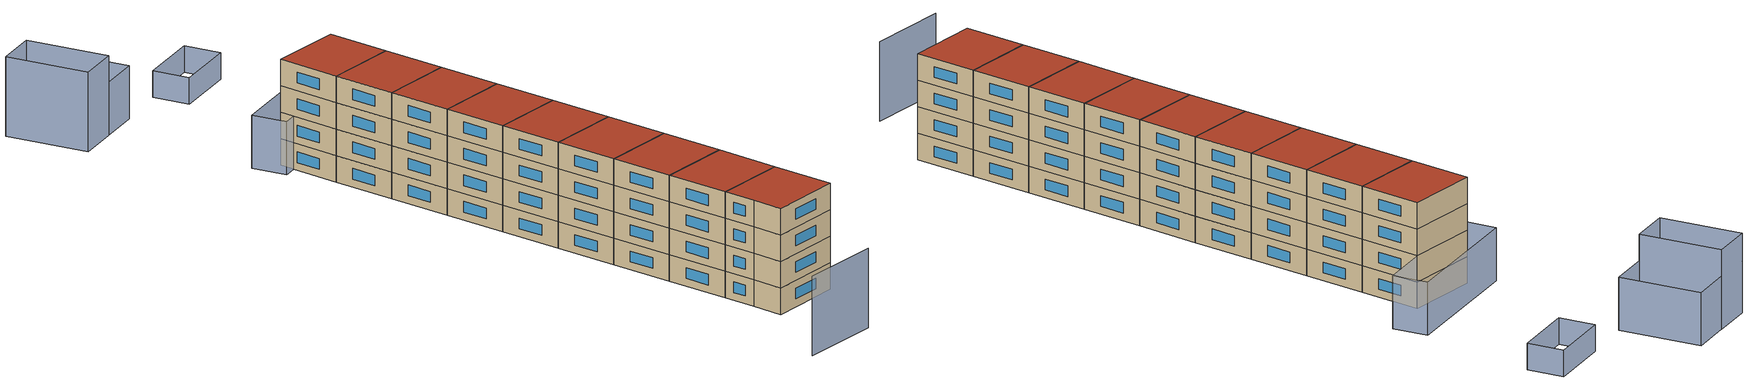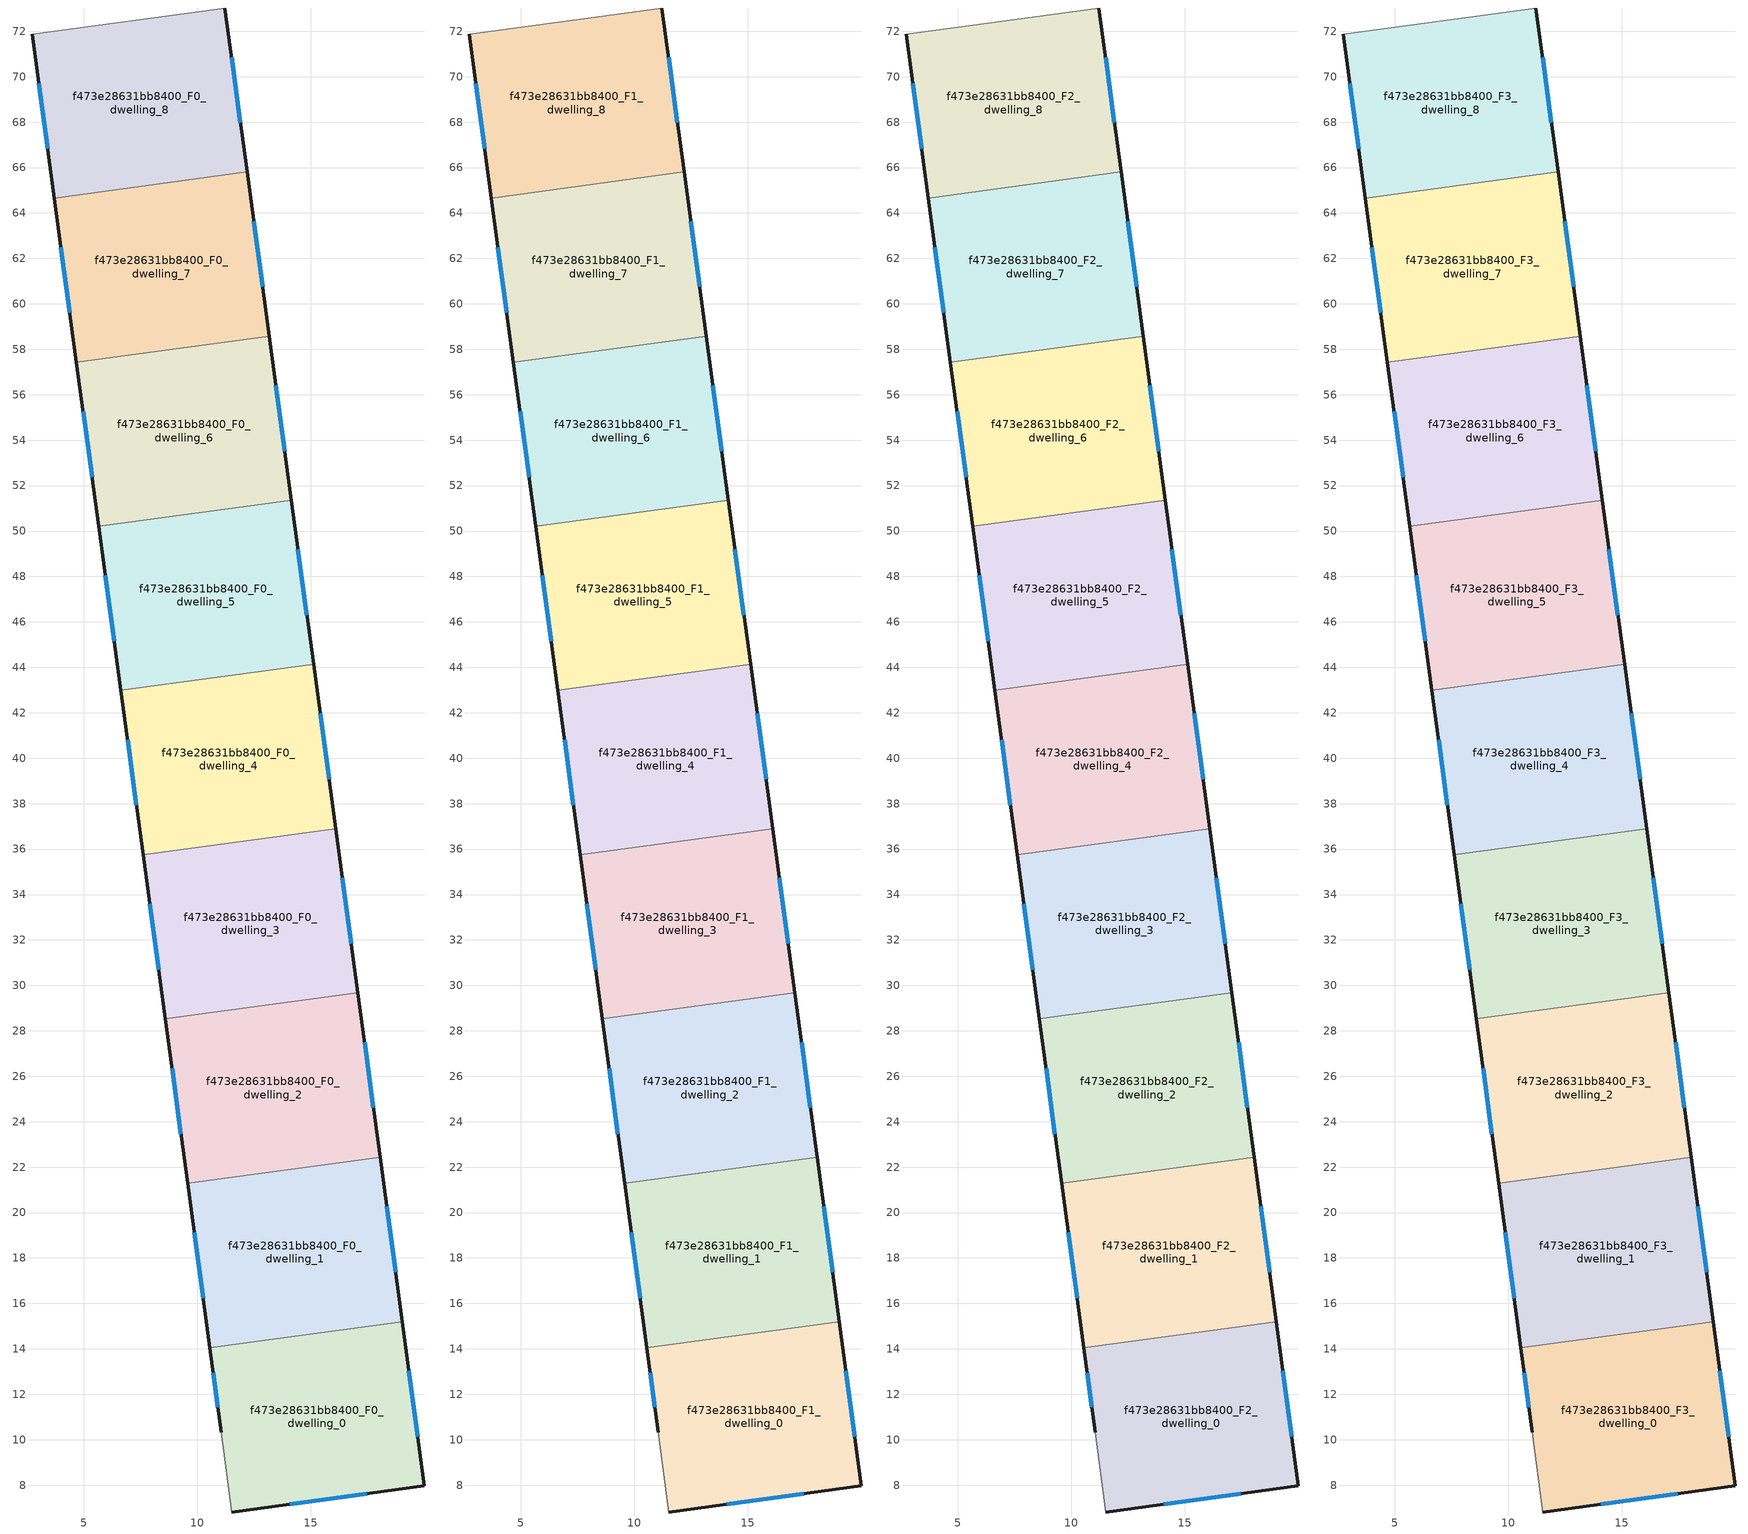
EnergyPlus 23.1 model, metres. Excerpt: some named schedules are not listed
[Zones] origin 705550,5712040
f473e28631bb8400_F0_dwelling_0
 floor ground (EU_floor_Construction): 19.02,15.2 20,7.96 11.52,6.82 11.06,10.32 10.55,14.06 z0
 wall outside (EU_wall_Construction): 11.52,6.82 20,7.96 19.02,15.2 / 10.55,14.06 11.06,10.32 z0:3
 wall adiabatic (EU_wall_Construction): 11.06,10.32 11.52,6.82 z0:3
 wall to f473e28631bb8400_F0_dwelling_1 (EU_wall_Construction): 19.02,15.2 10.55,14.06 z0:3
 window (EU_Window_Construction): 14.06,7.16 17.46,7.62 / 10.71,12.94 10.91,11.44 / 19.71,10.13 19.31,13.03 z0.9:2.1
f473e28631bb8400_F0_dwelling_1
 floor ground (EU_floor_Construction): 18.05,22.44 19.02,15.2 10.55,14.06 9.57,21.29 z0
 wall outside (EU_wall_Construction): 9.57,21.29 10.55,14.06 / 19.02,15.2 18.05,22.44 z0:3
 wall to f473e28631bb8400_F0_dwelling_2 (EU_wall_Construction): 18.04,22.44 9.57,21.29 z0:3
 window (EU_Window_Construction): 9.87,19.13 10.26,16.22 / 18.73,17.37 18.34,20.27 z0.9:2.1
f473e28631bb8400_F0_dwelling_2
 floor ground (EU_floor_Construction): 17.07,29.67 18.05,22.44 9.57,21.29 8.59,28.53 z0
 wall outside (EU_wall_Construction): 8.59,28.53 9.57,21.29 / 18.05,22.44 17.07,29.67 z0:3
 wall to f473e28631bb8400_F0_dwelling_3 (EU_wall_Construction): 17.07,29.67 8.59,28.53 z0:3
 window (EU_Window_Construction): 8.89,26.36 9.28,23.46 / 17.75,24.6 17.36,27.51 z0.9:2.1
f473e28631bb8400_F0_dwelling_3
 floor ground (EU_floor_Construction): 16.09,36.9 17.07,29.67 8.59,28.53 7.61,35.76 z0
 wall outside (EU_wall_Construction): 7.61,35.76 8.59,28.53 / 17.07,29.67 16.09,36.9 z0:3
 wall to f473e28631bb8400_F0_dwelling_4 (EU_wall_Construction): 16.09,36.9 7.61,35.76 z0:3
 window (EU_Window_Construction): 7.91,33.59 8.3,30.69 / 16.78,31.84 16.38,34.74 z0.9:2.1
f473e28631bb8400_F0_dwelling_4
 floor ground (EU_floor_Construction): 15.11,44.13 16.09,36.9 7.61,35.76 6.64,42.99 z0
 wall outside (EU_wall_Construction): 6.64,42.99 7.61,35.76 / 16.09,36.9 15.11,44.13 z0:3
 wall to f473e28631bb8400_F0_dwelling_5 (EU_wall_Construction): 15.11,44.13 6.64,42.99 z0:3
 window (EU_Window_Construction): 6.93,40.82 7.32,37.92 / 15.8,39.07 15.41,41.97 z0.9:2.1
f473e28631bb8400_F0_dwelling_5
 floor ground (EU_floor_Construction): 14.14,51.36 15.11,44.13 6.64,42.99 5.66,50.21 z0
 wall outside (EU_wall_Construction): 5.66,50.21 6.64,42.99 / 15.11,44.13 14.14,51.36 z0:3
 wall to f473e28631bb8400_F0_dwelling_6 (EU_wall_Construction): 14.14,51.36 5.66,50.21 z0:3
 window (EU_Window_Construction): 5.95,48.05 6.34,45.15 / 14.82,46.3 14.43,49.2 z0.9:2.1
f473e28631bb8400_F0_dwelling_6
 floor ground (EU_floor_Construction): 13.16,58.58 14.14,51.36 5.66,50.21 4.68,57.44 z0
 wall outside (EU_wall_Construction): 4.68,57.44 5.66,50.21 / 14.14,51.36 13.16,58.58 z0:3
 wall to f473e28631bb8400_F0_dwelling_7 (EU_wall_Construction): 13.16,58.58 4.68,57.44 z0:3
 window (EU_Window_Construction): 4.97,55.27 5.36,52.37 / 13.85,53.52 13.46,56.42 z0.9:2.1
f473e28631bb8400_F0_dwelling_7
 floor ground (EU_floor_Construction): 12.19,65.8 13.16,58.58 4.68,57.44 3.7,64.66 z0
 wall outside (EU_wall_Construction): 3.7,64.66 4.68,57.44 / 13.16,58.58 12.19,65.8 z0:3
 wall to f473e28631bb8400_F0_dwelling_8 (EU_wall_Construction): 12.19,65.8 3.7,64.66 z0:3
 window (EU_Window_Construction): 3.99,62.5 4.39,59.6 / 12.87,60.74 12.48,63.64 z0.9:2.1
f473e28631bb8400_F0_dwelling_8
 floor ground (EU_floor_Construction): 11.21,73.02 12.19,65.8 3.7,64.66 2.72,71.88 z0
 wall outside (EU_wall_Construction): 2.72,71.88 3.7,64.66 / 12.19,65.8 11.21,73.02 z0:3
 wall adiabatic (EU_wall_Construction): 11.21,73.02 2.72,71.88 z0:3
 window (EU_Window_Construction): 3.02,69.72 3.41,66.82 / 11.9,67.97 11.51,70.86 z0.9:2.1
f473e28631bb8400_F1_dwelling_0
 floor to f473e28631bb8400_F0_dwelling_0 (EU_floor_Construction): 19.02,15.2 20,7.96 11.52,6.82 11.06,10.32 10.55,14.06 z3
 wall outside (EU_wall_Construction): 11.52,6.82 20,7.96 19.02,15.2 / 10.55,14.06 11.06,10.32 z3:6
 wall adiabatic (EU_wall_Construction): 11.06,10.32 11.52,6.82 z3:6
 wall to f473e28631bb8400_F1_dwelling_1 (EU_wall_Construction): 19.02,15.2 10.55,14.06 z3:6
 window (EU_Window_Construction): 14.06,7.16 17.46,7.62 / 10.71,12.94 10.91,11.44 / 19.71,10.13 19.31,13.03 z3.9:5.1
f473e28631bb8400_F1_dwelling_1
 floor to f473e28631bb8400_F0_dwelling_1 (EU_floor_Construction): 18.04,22.44 19.02,15.2 10.55,14.06 9.57,21.29 z3
 wall outside (EU_wall_Construction): 9.57,21.29 10.55,14.06 / 19.02,15.2 18.05,22.44 z3:6
 wall to f473e28631bb8400_F1_dwelling_2 (EU_wall_Construction): 18.04,22.44 9.57,21.29 z3:6
 window (EU_Window_Construction): 9.87,19.13 10.26,16.22 / 18.73,17.37 18.34,20.27 z3.9:5.1
f473e28631bb8400_F1_dwelling_2
 floor to f473e28631bb8400_F0_dwelling_2 (EU_floor_Construction): 17.07,29.67 18.04,22.44 9.57,21.29 8.59,28.53 z3
 wall outside (EU_wall_Construction): 8.59,28.53 9.57,21.29 / 18.05,22.44 17.07,29.67 z3:6
 wall to f473e28631bb8400_F1_dwelling_3 (EU_wall_Construction): 17.07,29.67 8.59,28.53 z3:6
 window (EU_Window_Construction): 8.89,26.36 9.28,23.46 / 17.75,24.6 17.36,27.51 z3.9:5.1
f473e28631bb8400_F1_dwelling_3
 floor to f473e28631bb8400_F0_dwelling_3 (EU_floor_Construction): 16.09,36.9 17.07,29.67 8.59,28.53 7.61,35.76 z3
 wall outside (EU_wall_Construction): 7.61,35.76 8.59,28.53 / 17.07,29.67 16.09,36.9 z3:6
 wall to f473e28631bb8400_F1_dwelling_4 (EU_wall_Construction): 16.09,36.9 7.61,35.76 z3:6
 window (EU_Window_Construction): 7.91,33.59 8.3,30.69 / 16.78,31.84 16.38,34.74 z3.9:5.1
f473e28631bb8400_F1_dwelling_4
 floor to f473e28631bb8400_F0_dwelling_4 (EU_floor_Construction): 15.11,44.13 16.09,36.9 7.61,35.76 6.64,42.99 z3
 wall outside (EU_wall_Construction): 6.64,42.99 7.61,35.76 / 16.09,36.9 15.11,44.13 z3:6
 wall to f473e28631bb8400_F1_dwelling_5 (EU_wall_Construction): 15.11,44.13 6.64,42.99 z3:6
 window (EU_Window_Construction): 6.93,40.82 7.32,37.92 / 15.8,39.07 15.41,41.97 z3.9:5.1
f473e28631bb8400_F1_dwelling_5
 floor to f473e28631bb8400_F0_dwelling_5 (EU_floor_Construction): 14.14,51.36 15.11,44.13 6.64,42.99 5.66,50.21 z3
 wall outside (EU_wall_Construction): 5.66,50.21 6.64,42.99 / 15.11,44.13 14.14,51.36 z3:6
 wall to f473e28631bb8400_F1_dwelling_6 (EU_wall_Construction): 14.14,51.36 5.66,50.21 z3:6
 window (EU_Window_Construction): 5.95,48.05 6.34,45.15 / 14.82,46.3 14.43,49.2 z3.9:5.1
f473e28631bb8400_F1_dwelling_6
 floor to f473e28631bb8400_F0_dwelling_6 (EU_floor_Construction): 13.16,58.58 14.14,51.36 5.66,50.21 4.68,57.44 z3
 wall outside (EU_wall_Construction): 4.68,57.44 5.66,50.21 / 14.14,51.36 13.16,58.58 z3:6
 wall to f473e28631bb8400_F1_dwelling_7 (EU_wall_Construction): 13.16,58.58 4.68,57.44 z3:6
 window (EU_Window_Construction): 4.97,55.27 5.36,52.37 / 13.85,53.52 13.46,56.42 z3.9:5.1
f473e28631bb8400_F1_dwelling_7
 floor to f473e28631bb8400_F0_dwelling_7 (EU_floor_Construction): 12.19,65.8 13.16,58.58 4.68,57.44 3.7,64.66 z3
 wall outside (EU_wall_Construction): 3.7,64.66 4.68,57.44 / 13.16,58.58 12.19,65.8 z3:6
 wall to f473e28631bb8400_F1_dwelling_8 (EU_wall_Construction): 12.19,65.8 3.7,64.66 z3:6
 window (EU_Window_Construction): 3.99,62.5 4.39,59.6 / 12.87,60.74 12.48,63.64 z3.9:5.1
f473e28631bb8400_F1_dwelling_8
 floor to f473e28631bb8400_F0_dwelling_8 (EU_floor_Construction): 11.21,73.02 12.19,65.8 3.7,64.66 2.72,71.88 z3
 wall outside (EU_wall_Construction): 2.72,71.88 3.7,64.66 / 12.19,65.8 11.21,73.02 z3:6
 wall adiabatic (EU_wall_Construction): 11.21,73.02 2.72,71.88 z3:6
 window (EU_Window_Construction): 3.02,69.72 3.41,66.82 / 11.9,67.97 11.51,70.86 z3.9:5.1
f473e28631bb8400_F2_dwelling_0
 floor to f473e28631bb8400_F1_dwelling_0 (EU_floor_Construction): 19.02,15.2 20,7.96 11.52,6.82 11.06,10.32 10.55,14.06 z6
 wall outside (EU_wall_Construction): 11.52,6.82 20,7.96 19.02,15.2 / 10.55,14.06 11.06,10.32 z6:9
 wall adiabatic (EU_wall_Construction): 11.06,10.32 11.52,6.82 z6:9
 wall to f473e28631bb8400_F2_dwelling_1 (EU_wall_Construction): 19.02,15.2 10.55,14.06 z6:9
 window (EU_Window_Construction): 14.06,7.16 17.46,7.62 / 10.71,12.94 10.91,11.44 / 19.71,10.13 19.31,13.03 z6.9:8.1
f473e28631bb8400_F2_dwelling_1
 floor to f473e28631bb8400_F1_dwelling_1 (EU_floor_Construction): 18.04,22.44 19.02,15.2 10.55,14.06 9.57,21.29 z6
 wall outside (EU_wall_Construction): 9.57,21.29 10.55,14.06 / 19.02,15.2 18.05,22.44 z6:9
 wall to f473e28631bb8400_F2_dwelling_2 (EU_wall_Construction): 18.04,22.44 9.57,21.29 z6:9
 window (EU_Window_Construction): 9.87,19.13 10.26,16.22 / 18.73,17.37 18.34,20.27 z6.9:8.1
f473e28631bb8400_F2_dwelling_2
 floor to f473e28631bb8400_F1_dwelling_2 (EU_floor_Construction): 17.07,29.67 18.04,22.44 9.57,21.29 8.59,28.53 z6
 wall outside (EU_wall_Construction): 8.59,28.53 9.57,21.29 / 18.05,22.44 17.07,29.67 z6:9
 wall to f473e28631bb8400_F2_dwelling_3 (EU_wall_Construction): 17.07,29.67 8.59,28.53 z6:9
 window (EU_Window_Construction): 8.89,26.36 9.28,23.46 / 17.75,24.6 17.36,27.51 z6.9:8.1
f473e28631bb8400_F2_dwelling_3
 floor to f473e28631bb8400_F1_dwelling_3 (EU_floor_Construction): 16.09,36.9 17.07,29.67 8.59,28.53 7.61,35.76 z6
 wall outside (EU_wall_Construction): 7.61,35.76 8.59,28.53 / 17.07,29.67 16.09,36.9 z6:9
 wall to f473e28631bb8400_F2_dwelling_4 (EU_wall_Construction): 16.09,36.9 7.61,35.76 z6:9
 window (EU_Window_Construction): 7.91,33.59 8.3,30.69 / 16.78,31.84 16.38,34.74 z6.9:8.1
f473e28631bb8400_F2_dwelling_4
 floor to f473e28631bb8400_F1_dwelling_4 (EU_floor_Construction): 15.11,44.13 16.09,36.9 7.61,35.76 6.64,42.99 z6
 wall outside (EU_wall_Construction): 6.64,42.99 7.61,35.76 / 16.09,36.9 15.11,44.13 z6:9
 wall to f473e28631bb8400_F2_dwelling_5 (EU_wall_Construction): 15.11,44.13 6.64,42.99 z6:9
 window (EU_Window_Construction): 6.93,40.82 7.32,37.92 / 15.8,39.07 15.41,41.97 z6.9:8.1
f473e28631bb8400_F2_dwelling_5
 floor to f473e28631bb8400_F1_dwelling_5 (EU_floor_Construction): 14.14,51.36 15.11,44.13 6.64,42.99 5.66,50.21 z6
 wall outside (EU_wall_Construction): 5.66,50.21 6.64,42.99 / 15.11,44.13 14.14,51.36 z6:9
 wall to f473e28631bb8400_F2_dwelling_6 (EU_wall_Construction): 14.14,51.36 5.66,50.21 z6:9
 window (EU_Window_Construction): 5.95,48.05 6.34,45.15 / 14.82,46.3 14.43,49.2 z6.9:8.1
f473e28631bb8400_F2_dwelling_6
 floor to f473e28631bb8400_F1_dwelling_6 (EU_floor_Construction): 13.16,58.58 14.14,51.36 5.66,50.21 4.68,57.44 z6
 wall outside (EU_wall_Construction): 4.68,57.44 5.66,50.21 / 14.14,51.36 13.16,58.58 z6:9
 wall to f473e28631bb8400_F2_dwelling_7 (EU_wall_Construction): 13.16,58.58 4.68,57.44 z6:9
 window (EU_Window_Construction): 4.97,55.27 5.36,52.37 / 13.85,53.52 13.46,56.42 z6.9:8.1
f473e28631bb8400_F2_dwelling_7
 floor to f473e28631bb8400_F1_dwelling_7 (EU_floor_Construction): 12.19,65.8 13.16,58.58 4.68,57.44 3.7,64.66 z6
 wall outside (EU_wall_Construction): 3.7,64.66 4.68,57.44 / 13.16,58.58 12.19,65.8 z6:9
 wall to f473e28631bb8400_F2_dwelling_8 (EU_wall_Construction): 12.19,65.8 3.7,64.66 z6:9
 window (EU_Window_Construction): 3.99,62.5 4.39,59.6 / 12.87,60.74 12.48,63.64 z6.9:8.1
f473e28631bb8400_F2_dwelling_8
 floor to f473e28631bb8400_F1_dwelling_8 (EU_floor_Construction): 11.21,73.02 12.19,65.8 3.7,64.66 2.72,71.88 z6
 wall outside (EU_wall_Construction): 2.72,71.88 3.7,64.66 / 12.19,65.8 11.21,73.02 z6:9
 wall adiabatic (EU_wall_Construction): 11.21,73.02 2.72,71.88 z6:9
 window (EU_Window_Construction): 3.02,69.72 3.41,66.82 / 11.9,67.97 11.51,70.86 z6.9:8.1
f473e28631bb8400_F3_dwelling_0
 floor to f473e28631bb8400_F2_dwelling_0 (EU_floor_Construction): 19.02,15.2 20,7.96 11.52,6.82 11.06,10.32 10.55,14.06 z9
 wall outside (EU_wall_Construction): 11.52,6.82 20,7.96 19.02,15.2 / 10.55,14.06 11.06,10.32 z9:12
 wall adiabatic (EU_wall_Construction): 11.06,10.32 11.52,6.82 z9:12
 wall to f473e28631bb8400_F3_dwelling_1 (EU_wall_Construction): 19.02,15.2 10.55,14.06 z9:12
 window (EU_Window_Construction): 14.06,7.16 17.46,7.62 / 10.71,12.94 10.91,11.44 / 19.71,10.13 19.31,13.03 z9.9:11.1
 roof outside (EU_roof_Construction): 20,7.96 19.02,15.2 10.55,14.06 11.06,10.32 11.52,6.82 z12
f473e28631bb8400_F3_dwelling_1
 floor to f473e28631bb8400_F2_dwelling_1 (EU_floor_Construction): 18.04,22.44 19.02,15.2 10.55,14.06 9.57,21.29 z9
 wall outside (EU_wall_Construction): 9.57,21.29 10.55,14.06 / 19.02,15.2 18.05,22.44 z9:12
 wall to f473e28631bb8400_F3_dwelling_2 (EU_wall_Construction): 18.04,22.44 9.57,21.29 z9:12
 window (EU_Window_Construction): 9.87,19.13 10.26,16.22 / 18.73,17.37 18.34,20.27 z9.9:11.1
 roof outside (EU_roof_Construction): 19.02,15.2 18.05,22.44 9.57,21.29 10.55,14.06 z12
f473e28631bb8400_F3_dwelling_2
 floor to f473e28631bb8400_F2_dwelling_2 (EU_floor_Construction): 17.07,29.67 18.04,22.44 9.57,21.29 8.59,28.53 z9
 wall outside (EU_wall_Construction): 8.59,28.53 9.57,21.29 / 18.05,22.44 17.07,29.67 z9:12
 wall to f473e28631bb8400_F3_dwelling_3 (EU_wall_Construction): 17.07,29.67 8.59,28.53 z9:12
 window (EU_Window_Construction): 8.89,26.36 9.28,23.46 / 17.75,24.6 17.36,27.51 z9.9:11.1
 roof outside (EU_roof_Construction): 18.05,22.44 17.07,29.67 8.59,28.53 9.57,21.29 z12
f473e28631bb8400_F3_dwelling_3
 floor to f473e28631bb8400_F2_dwelling_3 (EU_floor_Construction): 16.09,36.9 17.07,29.67 8.59,28.53 7.61,35.76 z9
 wall outside (EU_wall_Construction): 7.61,35.76 8.59,28.53 / 17.07,29.67 16.09,36.9 z9:12
 wall to f473e28631bb8400_F3_dwelling_4 (EU_wall_Construction): 16.09,36.9 7.61,35.76 z9:12
 window (EU_Window_Construction): 7.91,33.59 8.3,30.69 / 16.78,31.84 16.38,34.74 z9.9:11.1
 roof outside (EU_roof_Construction): 17.07,29.67 16.09,36.9 7.61,35.76 8.59,28.53 z12
f473e28631bb8400_F3_dwelling_4
 floor to f473e28631bb8400_F2_dwelling_4 (EU_floor_Construction): 15.11,44.13 16.09,36.9 7.61,35.76 6.64,42.99 z9
 wall outside (EU_wall_Construction): 6.64,42.99 7.61,35.76 / 16.09,36.9 15.11,44.13 z9:12
 wall to f473e28631bb8400_F3_dwelling_5 (EU_wall_Construction): 15.11,44.13 6.64,42.99 z9:12
 window (EU_Window_Construction): 6.93,40.82 7.32,37.92 / 15.8,39.07 15.41,41.97 z9.9:11.1
 roof outside (EU_roof_Construction): 16.09,36.9 15.11,44.13 6.64,42.99 7.61,35.76 z12
f473e28631bb8400_F3_dwelling_5
 floor to f473e28631bb8400_F2_dwelling_5 (EU_floor_Construction): 14.14,51.36 15.11,44.13 6.64,42.99 5.66,50.21 z9
 wall outside (EU_wall_Construction): 5.66,50.21 6.64,42.99 / 15.11,44.13 14.14,51.36 z9:12
 wall to f473e28631bb8400_F3_dwelling_6 (EU_wall_Construction): 14.14,51.36 5.66,50.21 z9:12
 window (EU_Window_Construction): 5.95,48.05 6.34,45.15 / 14.82,46.3 14.43,49.2 z9.9:11.1
 roof outside (EU_roof_Construction): 15.11,44.13 14.14,51.36 5.66,50.21 6.64,42.99 z12
f473e28631bb8400_F3_dwelling_6
 floor to f473e28631bb8400_F2_dwelling_6 (EU_floor_Construction): 13.16,58.58 14.14,51.36 5.66,50.21 4.68,57.44 z9
 wall outside (EU_wall_Construction): 4.68,57.44 5.66,50.21 / 14.14,51.36 13.16,58.58 z9:12
 wall to f473e28631bb8400_F3_dwelling_7 (EU_wall_Construction): 13.16,58.58 4.68,57.44 z9:12
 window (EU_Window_Construction): 4.97,55.27 5.36,52.37 / 13.85,53.52 13.46,56.42 z9.9:11.1
 roof outside (EU_roof_Construction): 14.14,51.36 13.16,58.58 4.68,57.44 5.66,50.21 z12
f473e28631bb8400_F3_dwelling_7
 floor to f473e28631bb8400_F2_dwelling_7 (EU_floor_Construction): 12.19,65.8 13.16,58.58 4.68,57.44 3.7,64.66 z9
 wall outside (EU_wall_Construction): 3.7,64.66 4.68,57.44 / 13.16,58.58 12.19,65.8 z9:12
 wall to f473e28631bb8400_F3_dwelling_8 (EU_wall_Construction): 12.19,65.8 3.7,64.66 z9:12
 window (EU_Window_Construction): 3.99,62.5 4.39,59.6 / 12.87,60.74 12.48,63.64 z9.9:11.1
 roof outside (EU_roof_Construction): 13.16,58.58 12.19,65.8 3.7,64.66 4.68,57.44 z12
f473e28631bb8400_F3_dwelling_8
 floor to f473e28631bb8400_F2_dwelling_8 (EU_floor_Construction): 11.21,73.02 12.19,65.8 3.7,64.66 2.72,71.88 z9
 wall outside (EU_wall_Construction): 2.72,71.88 3.7,64.66 / 12.19,65.8 11.21,73.02 z9:12
 wall adiabatic (EU_wall_Construction): 11.21,73.02 2.72,71.88 z9:12
 window (EU_Window_Construction): 3.02,69.72 3.41,66.82 / 11.9,67.97 11.51,70.86 z9.9:11.1
 roof outside (EU_roof_Construction): 12.19,65.8 11.21,73.02 2.72,71.88 3.7,64.66 z12
shading: 6.04,-3.37 15.51,-2.1 / -8.85,88.63 -12.02,97.64 / -12.02,97.64 -7.38,99.27 / -7.38,99.27 -4.22,90.26 / -4.22,90.26 -8.85,88.63 z0:9; 0.1,73.48 15.45,78.81 / 15.45,78.81 16.79,74.95 / 16.79,74.95 1.43,69.63 / 1.43,69.63 0.1,73.48 / 0.37,91.87 -4.23,90.26 / -4.23,90.26 -7.38,99.26 / -7.38,99.26 -2.78,100.88 / -2.78,100.88 0.37,91.87 z0:6; 6.14,94.2 13.21,96.68 / 13.21,96.68 14.62,92.66 / 14.62,92.66 7.55,90.18 / 7.55,90.18 6.14,94.2 z0:3
[Building]
EU S2 Campaign: North Axis=0; Terrain=City; Solar Distribution=FullExterior
[Site:Location]
London: Latitude=51.5; Longitude=-0.5; Time Zone=0; Elevation=25
[SizingPeriod:WeatherFileDays]
AnnualSizingPeriod: Begin Month=1; Begin Day of Month=1; End Month=12; End Day of Month=31; Day of Week for Start Day=Monday; Use Weather File Daylight Saving Period=No; Use Weather File Rain and Snow Indicators=No
[MATERIAL]
EU_InternalMass_Material: Roughness=MediumRough; Thickness=0.1; Conductivity=1; Density=1800; Specific Heat=900; Thermal Absorptance=0.9; Solar Absorptance=0.7; Visible Absorptance=0.7
[MATERIAL:NOMASS] Roughness=MediumRough; Thermal Absorptance=0.9; Solar Absorptance=0.7; Visible Absorptance=0.7
Name | Thermal Resistance
EU_wall_NoMass | 1.04674
EU_roof_NoMass | 4.32442
EU_floor_NoMass | 2.04616
[WINDOWMATERIAL:SIMPLEGLAZINGSYSTEM]
EU_Window_SimpleGlazing: UFactor=4.25843; Solar Heat Gain Coefficient=0.85; Visible Transmittance=0.85
[CONSTRUCTION]
EU_wall_Construction: EU_wall_NoMass
EU_roof_Construction: EU_roof_NoMass
EU_floor_Construction: EU_floor_NoMass
EU_Window_Construction: EU_Window_SimpleGlazing
EU_InternalMass_Construction: EU_InternalMass_Material
[ZONE] Type=1; Multiplier=1; Ceiling Height=autocalculate; Floor Area=autocalculate; Part of Total Floor Area=Yes
Name | Volume
f473e28631bb8400_F0_dwelling_0 | 187.222
f473e28631bb8400_F1_dwelling_0; f473e28631bb8400_F2_dwelling_0; f473e28631bb8400_F3_dwelling_0 | 187.223
f473e28631bb8400_F0_dwelling_1; f473e28631bb8400_F1_dwelling_1; f473e28631bb8400_F2_dwelling_1; f473e28631bb8400_F3_dwelling_1; f473e28631bb8400_F0_dwelling_7 | 187.203
f473e28631bb8400_F0_dwelling_2; f473e28631bb8400_F1_dwelling_2; f473e28631bb8400_F2_dwelling_2; f473e28631bb8400_F3_dwelling_2 | 187.232
f473e28631bb8400_F0_dwelling_3; f473e28631bb8400_F1_dwelling_3; f473e28631bb8400_F2_dwelling_3; f473e28631bb8400_F3_dwelling_3 | 187.221
f473e28631bb8400_F0_dwelling_4; f473e28631bb8400_F1_dwelling_4; f473e28631bb8400_F2_dwelling_4; f473e28631bb8400_F3_dwelling_4 | 187.212
f473e28631bb8400_F0_dwelling_5; f473e28631bb8400_F1_dwelling_5; f473e28631bb8400_F2_dwelling_5; f473e28631bb8400_F3_dwelling_5; f473e28631bb8400_F0_dwelling_6 | 187.215
f473e28631bb8400_F1_dwelling_6; f473e28631bb8400_F2_dwelling_6; f473e28631bb8400_F3_dwelling_6 | 187.216
f473e28631bb8400_F1_dwelling_7; f473e28631bb8400_F2_dwelling_7; f473e28631bb8400_F3_dwelling_7 | 187.202
f473e28631bb8400_F0_dwelling_8 | 187.228
f473e28631bb8400_F1_dwelling_8; f473e28631bb8400_F2_dwelling_8; f473e28631bb8400_F3_dwelling_8 | 187.229
[INTERNALMASS] Construction=EU_InternalMass_Construction
Name | Zone or ZoneList | Surface Area
f473e28631bb8400_F0_dwelling_0_EU_InternalMass | f473e28631bb8400_F0_dwelling_0 | 62.4077
f473e28631bb8400_F0_dwelling_1_EU_InternalMass | f473e28631bb8400_F0_dwelling_1 | 62.401
f473e28631bb8400_F0_dwelling_2_EU_InternalMass | f473e28631bb8400_F0_dwelling_2 | 62.4104
f473e28631bb8400_F0_dwelling_3_EU_InternalMass | f473e28631bb8400_F0_dwelling_3 | 62.4073
f473e28631bb8400_F0_dwelling_4_EU_InternalMass | f473e28631bb8400_F0_dwelling_4 | 62.4041
f473e28631bb8400_F0_dwelling_5_EU_InternalMass | f473e28631bb8400_F0_dwelling_5 | 62.405
f473e28631bb8400_F0_dwelling_6_EU_InternalMass | f473e28631bb8400_F0_dwelling_6 | 62.4048
f473e28631bb8400_F0_dwelling_7_EU_InternalMass | f473e28631bb8400_F0_dwelling_7 | 62.4011
f473e28631bb8400_F0_dwelling_8_EU_InternalMass | f473e28631bb8400_F0_dwelling_8 | 62.4095
f473e28631bb8400_F1_dwelling_0_EU_InternalMass | f473e28631bb8400_F1_dwelling_0 | 62.4077
f473e28631bb8400_F1_dwelling_1_EU_InternalMass | f473e28631bb8400_F1_dwelling_1 | 62.401
f473e28631bb8400_F1_dwelling_2_EU_InternalMass | f473e28631bb8400_F1_dwelling_2 | 62.4104
f473e28631bb8400_F1_dwelling_3_EU_InternalMass | f473e28631bb8400_F1_dwelling_3 | 62.4073
f473e28631bb8400_F1_dwelling_4_EU_InternalMass | f473e28631bb8400_F1_dwelling_4 | 62.4041
f473e28631bb8400_F1_dwelling_5_EU_InternalMass | f473e28631bb8400_F1_dwelling_5 | 62.405
f473e28631bb8400_F1_dwelling_6_EU_InternalMass | f473e28631bb8400_F1_dwelling_6 | 62.4048
f473e28631bb8400_F1_dwelling_7_EU_InternalMass | f473e28631bb8400_F1_dwelling_7 | 62.4011
f473e28631bb8400_F1_dwelling_8_EU_InternalMass | f473e28631bb8400_F1_dwelling_8 | 62.4095
f473e28631bb8400_F2_dwelling_0_EU_InternalMass | f473e28631bb8400_F2_dwelling_0 | 62.4077
f473e28631bb8400_F2_dwelling_1_EU_InternalMass | f473e28631bb8400_F2_dwelling_1 | 62.401
f473e28631bb8400_F2_dwelling_2_EU_InternalMass | f473e28631bb8400_F2_dwelling_2 | 62.4104
f473e28631bb8400_F2_dwelling_3_EU_InternalMass | f473e28631bb8400_F2_dwelling_3 | 62.4073
f473e28631bb8400_F2_dwelling_4_EU_InternalMass | f473e28631bb8400_F2_dwelling_4 | 62.4041
f473e28631bb8400_F2_dwelling_5_EU_InternalMass | f473e28631bb8400_F2_dwelling_5 | 62.405
f473e28631bb8400_F2_dwelling_6_EU_InternalMass | f473e28631bb8400_F2_dwelling_6 | 62.4048
f473e28631bb8400_F2_dwelling_7_EU_InternalMass | f473e28631bb8400_F2_dwelling_7 | 62.4011
f473e28631bb8400_F2_dwelling_8_EU_InternalMass | f473e28631bb8400_F2_dwelling_8 | 62.4095
f473e28631bb8400_F3_dwelling_0_EU_InternalMass | f473e28631bb8400_F3_dwelling_0 | 62.4077
f473e28631bb8400_F3_dwelling_1_EU_InternalMass | f473e28631bb8400_F3_dwelling_1 | 62.401
f473e28631bb8400_F3_dwelling_2_EU_InternalMass | f473e28631bb8400_F3_dwelling_2 | 62.4104
f473e28631bb8400_F3_dwelling_3_EU_InternalMass | f473e28631bb8400_F3_dwelling_3 | 62.4073
f473e28631bb8400_F3_dwelling_4_EU_InternalMass | f473e28631bb8400_F3_dwelling_4 | 62.4041
f473e28631bb8400_F3_dwelling_5_EU_InternalMass | f473e28631bb8400_F3_dwelling_5 | 62.405
f473e28631bb8400_F3_dwelling_6_EU_InternalMass | f473e28631bb8400_F3_dwelling_6 | 62.4048
f473e28631bb8400_F3_dwelling_7_EU_InternalMass | f473e28631bb8400_F3_dwelling_7 | 62.4011
f473e28631bb8400_F3_dwelling_8_EU_InternalMass | f473e28631bb8400_F3_dwelling_8 | 62.4095
[OTHEREQUIPMENT] Fuel Type=Electricity; Design Level Calculation Method=Watts/Area; Power per Zone Floor Area=1; Fraction Latent=0; Fraction Radiant=0; Fraction Lost=0; Carbon Dioxide Generation Rate=0; EndUse Subcategory=EU_Step8_InternalGains
Name | Zone or ZoneList or Space or SpaceList | Schedule
EU_Step8_InternalGain_f473e28631bb8400_F0_dwelling_0_f000 | f473e28631bb8400_F0_dwelling_0 | EU_Step8_GainSchedule_f473e28631bb8400_F0_dwelling_0_f000
EU_Step8_InternalGain_f473e28631bb8400_F0_dwelling_1_f000 | f473e28631bb8400_F0_dwelling_1 | EU_Step8_GainSchedule_f473e28631bb8400_F0_dwelling_1_f000
EU_Step8_InternalGain_f473e28631bb8400_F0_dwelling_2_f000 | f473e28631bb8400_F0_dwelling_2 | EU_Step8_GainSchedule_f473e28631bb8400_F0_dwelling_2_f000
EU_Step8_InternalGain_f473e28631bb8400_F0_dwelling_3_f000 | f473e28631bb8400_F0_dwelling_3 | EU_Step8_GainSchedule_f473e28631bb8400_F0_dwelling_3_f000
EU_Step8_InternalGain_f473e28631bb8400_F0_dwelling_4_f000 | f473e28631bb8400_F0_dwelling_4 | EU_Step8_GainSchedule_f473e28631bb8400_F0_dwelling_4_f000
EU_Step8_InternalGain_f473e28631bb8400_F0_dwelling_5_f000 | f473e28631bb8400_F0_dwelling_5 | EU_Step8_GainSchedule_f473e28631bb8400_F0_dwelling_5_f000
EU_Step8_InternalGain_f473e28631bb8400_F0_dwelling_6_f000 | f473e28631bb8400_F0_dwelling_6 | EU_Step8_GainSchedule_f473e28631bb8400_F0_dwelling_6_f000
EU_Step8_InternalGain_f473e28631bb8400_F0_dwelling_7_f000 | f473e28631bb8400_F0_dwelling_7 | EU_Step8_GainSchedule_f473e28631bb8400_F0_dwelling_7_f000
EU_Step8_InternalGain_f473e28631bb8400_F0_dwelling_8_f000 | f473e28631bb8400_F0_dwelling_8 | EU_Step8_GainSchedule_f473e28631bb8400_F0_dwelling_8_f000
EU_Step8_InternalGain_f473e28631bb8400_F1_dwelling_0_f000 | f473e28631bb8400_F1_dwelling_0 | EU_Step8_GainSchedule_f473e28631bb8400_F1_dwelling_0_f000
EU_Step8_InternalGain_f473e28631bb8400_F1_dwelling_1_f000 | f473e28631bb8400_F1_dwelling_1 | EU_Step8_GainSchedule_f473e28631bb8400_F1_dwelling_1_f000
EU_Step8_InternalGain_f473e28631bb8400_F1_dwelling_2_f000 | f473e28631bb8400_F1_dwelling_2 | EU_Step8_GainSchedule_f473e28631bb8400_F1_dwelling_2_f000
EU_Step8_InternalGain_f473e28631bb8400_F1_dwelling_3_f000 | f473e28631bb8400_F1_dwelling_3 | EU_Step8_GainSchedule_f473e28631bb8400_F1_dwelling_3_f000
EU_Step8_InternalGain_f473e28631bb8400_F1_dwelling_4_f000 | f473e28631bb8400_F1_dwelling_4 | EU_Step8_GainSchedule_f473e28631bb8400_F1_dwelling_4_f000
EU_Step8_InternalGain_f473e28631bb8400_F1_dwelling_5_f000 | f473e28631bb8400_F1_dwelling_5 | EU_Step8_GainSchedule_f473e28631bb8400_F1_dwelling_5_f000
EU_Step8_InternalGain_f473e28631bb8400_F1_dwelling_6_f000 | f473e28631bb8400_F1_dwelling_6 | EU_Step8_GainSchedule_f473e28631bb8400_F1_dwelling_6_f000
EU_Step8_InternalGain_f473e28631bb8400_F1_dwelling_7_f000 | f473e28631bb8400_F1_dwelling_7 | EU_Step8_GainSchedule_f473e28631bb8400_F1_dwelling_7_f000
EU_Step8_InternalGain_f473e28631bb8400_F1_dwelling_8_f000 | f473e28631bb8400_F1_dwelling_8 | EU_Step8_GainSchedule_f473e28631bb8400_F1_dwelling_8_f000
EU_Step8_InternalGain_f473e28631bb8400_F2_dwelling_0_f000 | f473e28631bb8400_F2_dwelling_0 | EU_Step8_GainSchedule_f473e28631bb8400_F2_dwelling_0_f000
EU_Step8_InternalGain_f473e28631bb8400_F2_dwelling_1_f000 | f473e28631bb8400_F2_dwelling_1 | EU_Step8_GainSchedule_f473e28631bb8400_F2_dwelling_1_f000
EU_Step8_InternalGain_f473e28631bb8400_F2_dwelling_2_f000 | f473e28631bb8400_F2_dwelling_2 | EU_Step8_GainSchedule_f473e28631bb8400_F2_dwelling_2_f000
EU_Step8_InternalGain_f473e28631bb8400_F2_dwelling_3_f000 | f473e28631bb8400_F2_dwelling_3 | EU_Step8_GainSchedule_f473e28631bb8400_F2_dwelling_3_f000
EU_Step8_InternalGain_f473e28631bb8400_F2_dwelling_4_f000 | f473e28631bb8400_F2_dwelling_4 | EU_Step8_GainSchedule_f473e28631bb8400_F2_dwelling_4_f000
EU_Step8_InternalGain_f473e28631bb8400_F2_dwelling_5_f000 | f473e28631bb8400_F2_dwelling_5 | EU_Step8_GainSchedule_f473e28631bb8400_F2_dwelling_5_f000
EU_Step8_InternalGain_f473e28631bb8400_F2_dwelling_6_f000 | f473e28631bb8400_F2_dwelling_6 | EU_Step8_GainSchedule_f473e28631bb8400_F2_dwelling_6_f000
EU_Step8_InternalGain_f473e28631bb8400_F2_dwelling_7_f000 | f473e28631bb8400_F2_dwelling_7 | EU_Step8_GainSchedule_f473e28631bb8400_F2_dwelling_7_f000
EU_Step8_InternalGain_f473e28631bb8400_F2_dwelling_8_f000 | f473e28631bb8400_F2_dwelling_8 | EU_Step8_GainSchedule_f473e28631bb8400_F2_dwelling_8_f000
EU_Step8_InternalGain_f473e28631bb8400_F3_dwelling_0_f000 | f473e28631bb8400_F3_dwelling_0 | EU_Step8_GainSchedule_f473e28631bb8400_F3_dwelling_0_f000
EU_Step8_InternalGain_f473e28631bb8400_F3_dwelling_1_f000 | f473e28631bb8400_F3_dwelling_1 | EU_Step8_GainSchedule_f473e28631bb8400_F3_dwelling_1_f000
EU_Step8_InternalGain_f473e28631bb8400_F3_dwelling_2_f000 | f473e28631bb8400_F3_dwelling_2 | EU_Step8_GainSchedule_f473e28631bb8400_F3_dwelling_2_f000
EU_Step8_InternalGain_f473e28631bb8400_F3_dwelling_3_f000 | f473e28631bb8400_F3_dwelling_3 | EU_Step8_GainSchedule_f473e28631bb8400_F3_dwelling_3_f000
EU_Step8_InternalGain_f473e28631bb8400_F3_dwelling_4_f000 | f473e28631bb8400_F3_dwelling_4 | EU_Step8_GainSchedule_f473e28631bb8400_F3_dwelling_4_f000
EU_Step8_InternalGain_f473e28631bb8400_F3_dwelling_5_f000 | f473e28631bb8400_F3_dwelling_5 | EU_Step8_GainSchedule_f473e28631bb8400_F3_dwelling_5_f000
EU_Step8_InternalGain_f473e28631bb8400_F3_dwelling_6_f000 | f473e28631bb8400_F3_dwelling_6 | EU_Step8_GainSchedule_f473e28631bb8400_F3_dwelling_6_f000
EU_Step8_InternalGain_f473e28631bb8400_F3_dwelling_7_f000 | f473e28631bb8400_F3_dwelling_7 | EU_Step8_GainSchedule_f473e28631bb8400_F3_dwelling_7_f000
EU_Step8_InternalGain_f473e28631bb8400_F3_dwelling_8_f000 | f473e28631bb8400_F3_dwelling_8 | EU_Step8_GainSchedule_f473e28631bb8400_F3_dwelling_8_f000
[ZONEVENTILATION:DESIGNFLOWRATE] Schedule=EU_AlwaysOn; Design Flow Rate Calculation Method=AirChanges/Hour; Air Changes per Hour=0.488719; Ventilation Type=Natural; Fan Pressure Rise=0; Fan Total Efficiency=1; Constant Term Coefficient=1; Temperature Term Coefficient=0; Velocity Term Coefficient=0; Velocity Squared Term Coefficient=0; Minimum Indoor Temperature=-100; Maximum Indoor Temperature=100; Delta Temperature=-100; Minimum Outdoor Temperature=-100; Maximum Outdoor Temperature=100; Maximum Wind Speed=40
Name | Zone or ZoneList or Space or SpaceList
EU_ConstantAir_f473e28631bb8400_F0_dwelling_0 | f473e28631bb8400_F0_dwelling_0
EU_ConstantAir_f473e28631bb8400_F0_dwelling_1 | f473e28631bb8400_F0_dwelling_1
EU_ConstantAir_f473e28631bb8400_F0_dwelling_2 | f473e28631bb8400_F0_dwelling_2
EU_ConstantAir_f473e28631bb8400_F0_dwelling_3 | f473e28631bb8400_F0_dwelling_3
EU_ConstantAir_f473e28631bb8400_F0_dwelling_4 | f473e28631bb8400_F0_dwelling_4
EU_ConstantAir_f473e28631bb8400_F0_dwelling_5 | f473e28631bb8400_F0_dwelling_5
EU_ConstantAir_f473e28631bb8400_F0_dwelling_6 | f473e28631bb8400_F0_dwelling_6
EU_ConstantAir_f473e28631bb8400_F0_dwelling_7 | f473e28631bb8400_F0_dwelling_7
EU_ConstantAir_f473e28631bb8400_F0_dwelling_8 | f473e28631bb8400_F0_dwelling_8
EU_ConstantAir_f473e28631bb8400_F1_dwelling_0 | f473e28631bb8400_F1_dwelling_0
EU_ConstantAir_f473e28631bb8400_F1_dwelling_1 | f473e28631bb8400_F1_dwelling_1
EU_ConstantAir_f473e28631bb8400_F1_dwelling_2 | f473e28631bb8400_F1_dwelling_2
EU_ConstantAir_f473e28631bb8400_F1_dwelling_3 | f473e28631bb8400_F1_dwelling_3
EU_ConstantAir_f473e28631bb8400_F1_dwelling_4 | f473e28631bb8400_F1_dwelling_4
EU_ConstantAir_f473e28631bb8400_F1_dwelling_5 | f473e28631bb8400_F1_dwelling_5
EU_ConstantAir_f473e28631bb8400_F1_dwelling_6 | f473e28631bb8400_F1_dwelling_6
EU_ConstantAir_f473e28631bb8400_F1_dwelling_7 | f473e28631bb8400_F1_dwelling_7
EU_ConstantAir_f473e28631bb8400_F1_dwelling_8 | f473e28631bb8400_F1_dwelling_8
EU_ConstantAir_f473e28631bb8400_F2_dwelling_0 | f473e28631bb8400_F2_dwelling_0
EU_ConstantAir_f473e28631bb8400_F2_dwelling_1 | f473e28631bb8400_F2_dwelling_1
EU_ConstantAir_f473e28631bb8400_F2_dwelling_2 | f473e28631bb8400_F2_dwelling_2
EU_ConstantAir_f473e28631bb8400_F2_dwelling_3 | f473e28631bb8400_F2_dwelling_3
EU_ConstantAir_f473e28631bb8400_F2_dwelling_4 | f473e28631bb8400_F2_dwelling_4
EU_ConstantAir_f473e28631bb8400_F2_dwelling_5 | f473e28631bb8400_F2_dwelling_5
EU_ConstantAir_f473e28631bb8400_F2_dwelling_6 | f473e28631bb8400_F2_dwelling_6
EU_ConstantAir_f473e28631bb8400_F2_dwelling_7 | f473e28631bb8400_F2_dwelling_7
EU_ConstantAir_f473e28631bb8400_F2_dwelling_8 | f473e28631bb8400_F2_dwelling_8
EU_ConstantAir_f473e28631bb8400_F3_dwelling_0 | f473e28631bb8400_F3_dwelling_0
EU_ConstantAir_f473e28631bb8400_F3_dwelling_1 | f473e28631bb8400_F3_dwelling_1
EU_ConstantAir_f473e28631bb8400_F3_dwelling_2 | f473e28631bb8400_F3_dwelling_2
EU_ConstantAir_f473e28631bb8400_F3_dwelling_3 | f473e28631bb8400_F3_dwelling_3
EU_ConstantAir_f473e28631bb8400_F3_dwelling_4 | f473e28631bb8400_F3_dwelling_4
EU_ConstantAir_f473e28631bb8400_F3_dwelling_5 | f473e28631bb8400_F3_dwelling_5
EU_ConstantAir_f473e28631bb8400_F3_dwelling_6 | f473e28631bb8400_F3_dwelling_6
EU_ConstantAir_f473e28631bb8400_F3_dwelling_7 | f473e28631bb8400_F3_dwelling_7
EU_ConstantAir_f473e28631bb8400_F3_dwelling_8 | f473e28631bb8400_F3_dwelling_8
[HVACTEMPLATE:ZONE:IDEALLOADSAIRSYSTEM] System Availability Schedule=EU_AlwaysOn; Maximum Heating Supply Air Temperature=50; Minimum Cooling Supply Air Temperature=13; Maximum Heating Supply Air Humidity Ratio=0.0156; Minimum Cooling Supply Air Humidity Ratio=0.0077; Heating Limit=NoLimit; Cooling Limit=NoLimit; Heating Availability Schedule=EU_AlwaysOn; Cooling Availability Schedule=EU_CoolingOff; Dehumidification Control Type=ConstantSensibleHeatRatio; Cooling Sensible Heat Ratio=0.7; Dehumidification Setpoint=60; Humidification Control Type=None; Humidification Setpoint=30; Outdoor Air Method=None; Outdoor Air Flow Rate per Person=0.00944; Outdoor Air Flow Rate per Zone Floor Area=0; Outdoor Air Flow Rate per Zone=0; Demand Controlled Ventilation Type=None; Outdoor Air Economizer Type=NoEconomizer; Heat Recovery Type=None; Sensible Heat Recovery Effectiveness=0.7; Latent Heat Recovery Effectiveness=0.65
Name | Template Thermostat
f473e28631bb8400_F0_dwelling_0 | EU_HeatOnly_f473e28631bb8400_F0_dwelling_0
f473e28631bb8400_F0_dwelling_1 | EU_HeatOnly_f473e28631bb8400_F0_dwelling_1
f473e28631bb8400_F0_dwelling_2 | EU_HeatOnly_f473e28631bb8400_F0_dwelling_2
f473e28631bb8400_F0_dwelling_3 | EU_HeatOnly_f473e28631bb8400_F0_dwelling_3
f473e28631bb8400_F0_dwelling_4 | EU_HeatOnly_f473e28631bb8400_F0_dwelling_4
f473e28631bb8400_F0_dwelling_5 | EU_HeatOnly_f473e28631bb8400_F0_dwelling_5
f473e28631bb8400_F0_dwelling_6 | EU_HeatOnly_f473e28631bb8400_F0_dwelling_6
f473e28631bb8400_F0_dwelling_7 | EU_HeatOnly_f473e28631bb8400_F0_dwelling_7
f473e28631bb8400_F0_dwelling_8 | EU_HeatOnly_f473e28631bb8400_F0_dwelling_8
f473e28631bb8400_F1_dwelling_0 | EU_HeatOnly_f473e28631bb8400_F1_dwelling_0
f473e28631bb8400_F1_dwelling_1 | EU_HeatOnly_f473e28631bb8400_F1_dwelling_1
f473e28631bb8400_F1_dwelling_2 | EU_HeatOnly_f473e28631bb8400_F1_dwelling_2
f473e28631bb8400_F1_dwelling_3 | EU_HeatOnly_f473e28631bb8400_F1_dwelling_3
f473e28631bb8400_F1_dwelling_4 | EU_HeatOnly_f473e28631bb8400_F1_dwelling_4
f473e28631bb8400_F1_dwelling_5 | EU_HeatOnly_f473e28631bb8400_F1_dwelling_5
f473e28631bb8400_F1_dwelling_6 | EU_HeatOnly_f473e28631bb8400_F1_dwelling_6
f473e28631bb8400_F1_dwelling_7 | EU_HeatOnly_f473e28631bb8400_F1_dwelling_7
f473e28631bb8400_F1_dwelling_8 | EU_HeatOnly_f473e28631bb8400_F1_dwelling_8
f473e28631bb8400_F2_dwelling_0 | EU_HeatOnly_f473e28631bb8400_F2_dwelling_0
f473e28631bb8400_F2_dwelling_1 | EU_HeatOnly_f473e28631bb8400_F2_dwelling_1
f473e28631bb8400_F2_dwelling_2 | EU_HeatOnly_f473e28631bb8400_F2_dwelling_2
f473e28631bb8400_F2_dwelling_3 | EU_HeatOnly_f473e28631bb8400_F2_dwelling_3
f473e28631bb8400_F2_dwelling_4 | EU_HeatOnly_f473e28631bb8400_F2_dwelling_4
f473e28631bb8400_F2_dwelling_5 | EU_HeatOnly_f473e28631bb8400_F2_dwelling_5
f473e28631bb8400_F2_dwelling_6 | EU_HeatOnly_f473e28631bb8400_F2_dwelling_6
f473e28631bb8400_F2_dwelling_7 | EU_HeatOnly_f473e28631bb8400_F2_dwelling_7
f473e28631bb8400_F2_dwelling_8 | EU_HeatOnly_f473e28631bb8400_F2_dwelling_8
f473e28631bb8400_F3_dwelling_0 | EU_HeatOnly_f473e28631bb8400_F3_dwelling_0
f473e28631bb8400_F3_dwelling_1 | EU_HeatOnly_f473e28631bb8400_F3_dwelling_1
f473e28631bb8400_F3_dwelling_2 | EU_HeatOnly_f473e28631bb8400_F3_dwelling_2
f473e28631bb8400_F3_dwelling_3 | EU_HeatOnly_f473e28631bb8400_F3_dwelling_3
f473e28631bb8400_F3_dwelling_4 | EU_HeatOnly_f473e28631bb8400_F3_dwelling_4
f473e28631bb8400_F3_dwelling_5 | EU_HeatOnly_f473e28631bb8400_F3_dwelling_5
f473e28631bb8400_F3_dwelling_6 | EU_HeatOnly_f473e28631bb8400_F3_dwelling_6
f473e28631bb8400_F3_dwelling_7 | EU_HeatOnly_f473e28631bb8400_F3_dwelling_7
f473e28631bb8400_F3_dwelling_8 | EU_HeatOnly_f473e28631bb8400_F3_dwelling_8
[SIZING:ZONE] Zone Cooling Design Supply Air Temperature Input Method=SupplyAirTemperature; Zone Cooling Design Supply Air Temperature=13; Zone Heating Design Supply Air Temperature Input Method=SupplyAirTemperature; Zone Heating Design Supply Air Temperature=50; Zone Cooling Design Supply Air Humidity Ratio=0.008; Zone Heating Design Supply Air Humidity Ratio=0.008; Cooling Design Air Flow Method=DesignDay; Cooling Design Air Flow Rate=0; Cooling Minimum Air Flow per Zone Floor Area=0.000762; Cooling Minimum Air Flow=0; Cooling Minimum Air Flow Fraction=0.2; Heating Design Air Flow Method=DesignDay; Heating Design Air Flow Rate=0; Heating Maximum Air Flow per Zone Floor Area=0.002032; Heating Maximum Air Flow=0.141576; Heating Maximum Air Flow Fraction=0.3; Account for Dedicated Outdoor Air System=No; Dedicated Outdoor Air System Control Strategy=NeutralSupplyAir; Dedicated Outdoor Air Low Setpoint Temperature for Design=autosize; Dedicated Outdoor Air High Setpoint Temperature for Design=autosize; Zone Load Sizing Method=Sensible Load Only No Latent Load; Zone Latent Cooling Design Supply Air Humidity Ratio Input Method=HumidityRatioDifference; Zone Cooling Design Supply Air Humidity Ratio Difference=0.005; Zone Latent Heating Design Supply Air Humidity Ratio Input Method=HumidityRatioDifference; Zone Humidification Design Supply Air Humidity Ratio Difference=0.005
f473e28631bb8400_F0_dwelling_0; f473e28631bb8400_F0_dwelling_1; f473e28631bb8400_F0_dwelling_2; f473e28631bb8400_F0_dwelling_3; f473e28631bb8400_F0_dwelling_4; f473e28631bb8400_F0_dwelling_5; f473e28631bb8400_F0_dwelling_6; f473e28631bb8400_F0_dwelling_7; f473e28631bb8400_F0_dwelling_8; f473e28631bb8400_F1_dwelling_0; f473e28631bb8400_F1_dwelling_1; f473e28631bb8400_F1_dwelling_2; f473e28631bb8400_F1_dwelling_3; f473e28631bb8400_F1_dwelling_4; f473e28631bb8400_F1_dwelling_5; f473e28631bb8400_F1_dwelling_6; f473e28631bb8400_F1_dwelling_7; f473e28631bb8400_F1_dwelling_8; f473e28631bb8400_F2_dwelling_0; f473e28631bb8400_F2_dwelling_1; f473e28631bb8400_F2_dwelling_2; f473e28631bb8400_F2_dwelling_3; f473e28631bb8400_F2_dwelling_4; f473e28631bb8400_F2_dwelling_5; f473e28631bb8400_F2_dwelling_6; f473e28631bb8400_F2_dwelling_7; f473e28631bb8400_F2_dwelling_8; f473e28631bb8400_F3_dwelling_0; f473e28631bb8400_F3_dwelling_1; f473e28631bb8400_F3_dwelling_2; f473e28631bb8400_F3_dwelling_3; f473e28631bb8400_F3_dwelling_4; f473e28631bb8400_F3_dwelling_5; f473e28631bb8400_F3_dwelling_6; f473e28631bb8400_F3_dwelling_7; f473e28631bb8400_F3_dwelling_8
[SCHEDULE:FILE] Column Number=1; Rows to Skip at Top=0; Number of Hours of Data=8760; Column Separator=Comma; Interpolate to Timestep=No; Minutes per Item=60; Adjust Schedule for Daylight Savings=Yes
Name | File
EU_Step8_GainSchedule_f473e28631bb8400_F0_dwelling_0_f000 | ../../schedules/f473e28631bb8400/f473e28631bb8400_F0_dwelling_0_f000_gain.csv
EU_Step8_GainSchedule_f473e28631bb8400_F0_dwelling_1_f000 | ../../schedules/f473e28631bb8400/f473e28631bb8400_F0_dwelling_1_f000_gain.csv
EU_Step8_GainSchedule_f473e28631bb8400_F0_dwelling_2_f000 | ../../schedules/f473e28631bb8400/f473e28631bb8400_F0_dwelling_2_f000_gain.csv
EU_Step8_GainSchedule_f473e28631bb8400_F0_dwelling_3_f000 | ../../schedules/f473e28631bb8400/f473e28631bb8400_F0_dwelling_3_f000_gain.csv
EU_Step8_GainSchedule_f473e28631bb8400_F0_dwelling_4_f000 | ../../schedules/f473e28631bb8400/f473e28631bb8400_F0_dwelling_4_f000_gain.csv
EU_Step8_GainSchedule_f473e28631bb8400_F0_dwelling_5_f000 | ../../schedules/f473e28631bb8400/f473e28631bb8400_F0_dwelling_5_f000_gain.csv
EU_Step8_GainSchedule_f473e28631bb8400_F0_dwelling_6_f000 | ../../schedules/f473e28631bb8400/f473e28631bb8400_F0_dwelling_6_f000_gain.csv
EU_Step8_GainSchedule_f473e28631bb8400_F0_dwelling_7_f000 | ../../schedules/f473e28631bb8400/f473e28631bb8400_F0_dwelling_7_f000_gain.csv
EU_Step8_GainSchedule_f473e28631bb8400_F0_dwelling_8_f000 | ../../schedules/f473e28631bb8400/f473e28631bb8400_F0_dwelling_8_f000_gain.csv
EU_Step8_GainSchedule_f473e28631bb8400_F1_dwelling_0_f000 | ../../schedules/f473e28631bb8400/f473e28631bb8400_F1_dwelling_0_f000_gain.csv
EU_Step8_GainSchedule_f473e28631bb8400_F1_dwelling_1_f000 | ../../schedules/f473e28631bb8400/f473e28631bb8400_F1_dwelling_1_f000_gain.csv
EU_Step8_GainSchedule_f473e28631bb8400_F1_dwelling_2_f000 | ../../schedules/f473e28631bb8400/f473e28631bb8400_F1_dwelling_2_f000_gain.csv
EU_Step8_GainSchedule_f473e28631bb8400_F1_dwelling_3_f000 | ../../schedules/f473e28631bb8400/f473e28631bb8400_F1_dwelling_3_f000_gain.csv
EU_Step8_GainSchedule_f473e28631bb8400_F1_dwelling_4_f000 | ../../schedules/f473e28631bb8400/f473e28631bb8400_F1_dwelling_4_f000_gain.csv
EU_Step8_GainSchedule_f473e28631bb8400_F1_dwelling_5_f000 | ../../schedules/f473e28631bb8400/f473e28631bb8400_F1_dwelling_5_f000_gain.csv
EU_Step8_GainSchedule_f473e28631bb8400_F1_dwelling_6_f000 | ../../schedules/f473e28631bb8400/f473e28631bb8400_F1_dwelling_6_f000_gain.csv
EU_Step8_GainSchedule_f473e28631bb8400_F1_dwelling_7_f000 | ../../schedules/f473e28631bb8400/f473e28631bb8400_F1_dwelling_7_f000_gain.csv
EU_Step8_GainSchedule_f473e28631bb8400_F1_dwelling_8_f000 | ../../schedules/f473e28631bb8400/f473e28631bb8400_F1_dwelling_8_f000_gain.csv
EU_Step8_GainSchedule_f473e28631bb8400_F2_dwelling_0_f000 | ../../schedules/f473e28631bb8400/f473e28631bb8400_F2_dwelling_0_f000_gain.csv
EU_Step8_GainSchedule_f473e28631bb8400_F2_dwelling_1_f000 | ../../schedules/f473e28631bb8400/f473e28631bb8400_F2_dwelling_1_f000_gain.csv
EU_Step8_GainSchedule_f473e28631bb8400_F2_dwelling_2_f000 | ../../schedules/f473e28631bb8400/f473e28631bb8400_F2_dwelling_2_f000_gain.csv
EU_Step8_GainSchedule_f473e28631bb8400_F2_dwelling_3_f000 | ../../schedules/f473e28631bb8400/f473e28631bb8400_F2_dwelling_3_f000_gain.csv
EU_Step8_GainSchedule_f473e28631bb8400_F2_dwelling_4_f000 | ../../schedules/f473e28631bb8400/f473e28631bb8400_F2_dwelling_4_f000_gain.csv
